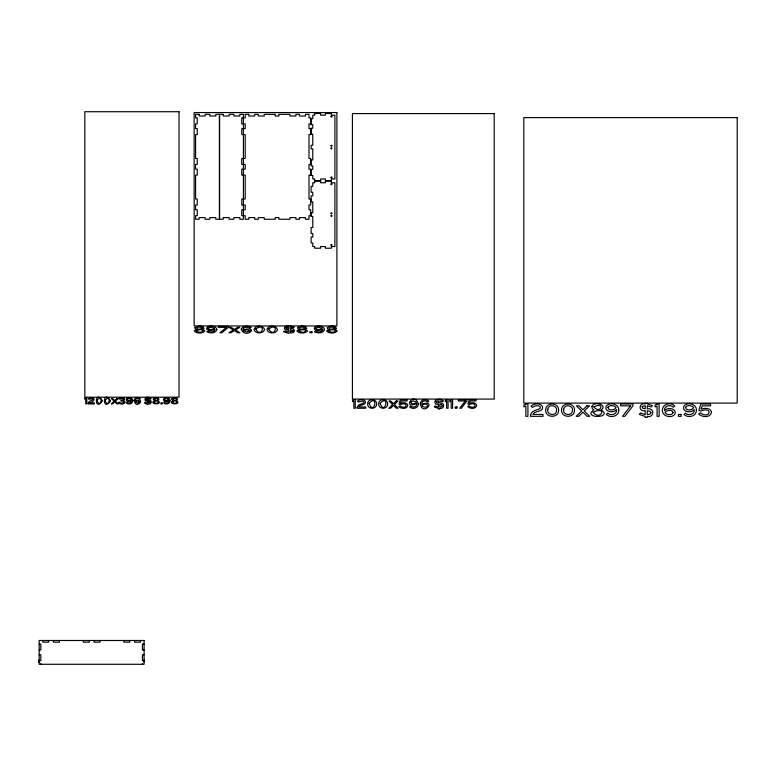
<?xml version="1.0" encoding="UTF-8"?>
<svg xmlns="http://www.w3.org/2000/svg" width="776" height="776" viewBox="0 0 776 776"><rect width="100%" height="100%" fill="white"/><g stroke="black" fill="none" stroke-linecap="round" stroke-linejoin="round"><path stroke-width="1.16" d="M38.839 661.918L38.829 660.114L38.829 660.803M39.169 654.769L40.837 654.769L40.837 660.715L39.178 660.677L38.839 661.831M144.084 661.259L143.987 660.085L143.996 661.899M144.084 660.221L144.084 660.764M38.839 660.376L38.936 661.831M38.936 661.259L38.81 661.094M143.87 660.638L143.88 661.385M39.169 644.061L40.837 644.061L40.837 650.007L39.169 650.007M144.094 644.061L142.425 644.061L142.425 650.007L144.094 650.007M144.094 654.769L142.425 654.769L142.425 660.715L144.094 660.715M39.052 660.667L39.052 661.394M647.262 403.142L647.262 403.869L652.432 405.625L651.18 406.993L647.262 405.732L647.262 408.894C654.828 407.361 654.44 417.857 647.262 416.499L647.262 417.44L645.225 417.44L645.225 416.46L639.337 414.452L640.452 412.968L645.225 414.636L645.225 410.669C638.299 412.26 638.532 402.628 645.225 403.84L645.225 403.142M439.817 399.097L443.406 400.823L442.543 401.774L439.817 400.901L439.817 403.103C445.075 402.026 444.803 409.321 439.817 408.38L439.817 409.03L438.401 409.03L438.401 408.351L434.317 406.954L435.084 405.926L438.401 407.09L438.401 404.325C433.6 405.431 433.755 398.738 438.401 399.582L438.401 399.097M290.03 325.959L294.24 327.249L293.231 327.947L290.03 327.297L290.03 328.927C296.015 327.618 295.627 334.039 290.03 332.846L288.362 333.331L283.57 331.798L284.482 331.032L288.362 331.885L288.362 329.849C282.386 330.906 283.783 325.367 288.362 325.959M148.507 397.205L151.126 398.466L150.495 399.165L148.507 398.524L148.507 400.135C152.348 399.349 152.154 404.694 148.507 403.995L147.459 404.48L144.472 402.957L145.034 402.201L147.459 403.054L147.459 401.037C143.453 401.609 144.705 397.002 147.459 397.205M142.425 663.567L142.425 664.285M140.524 640.491L140.524 642.159L134.578 642.159L134.578 640.491M129.815 640.491L129.815 642.159L123.869 642.159L123.869 640.491M99.959 640.491L99.959 642.159L94.012 642.159L94.012 640.491M89.25 640.491L89.25 642.159L83.304 642.159L83.304 640.491M59.393 640.491L59.393 642.159L53.447 642.159L53.447 640.491M48.684 640.491L48.684 642.159L42.738 642.159L42.738 640.491M40.837 663.567L40.837 664.285M330.993 145.675C331.905 147.867 332.613 143.938 330.993 145.675M134.19 400.28C135.819 411.008 147.062 396.711 135.237 401.046C134.791 398.689 138.283 397.622 139.67 399.281L140.437 398.68C138.652 396.623 134.578 397.448 134.19 400.28M420.272 403.297C422.503 417.944 437.858 398.428 421.707 404.345C421.096 401.134 425.859 399.669 427.76 401.939L428.808 401.114C426.373 398.311 420.815 399.436 420.272 403.297M662.5 409.185C660.939 416.004 671.308 419.156 674.936 414.141C677.021 408.312 667.476 406.866 664.566 410.688C663.684 406.061 670.551 403.966 673.287 407.225L674.79 406.032C671.288 401.997 663.276 403.617 662.5 409.185M96.913 400.29C100.492 410.145 104.129 392.772 96.913 400.29M104.993 400.29C108.572 410.145 112.2 392.772 104.993 400.29M369.114 403.307C374.003 416.76 378.96 393.044 369.114 403.307M380.143 403.307C385.032 416.76 389.988 393.044 380.143 403.307M547.817 409.195C546.246 414.84 555.674 416.809 556.499 411.076C558.08 405.431 548.632 403.471 547.817 409.195M563.706 409.195C562.134 414.84 571.553 416.809 572.378 411.076C573.968 405.431 564.511 403.471 563.706 409.195M330.993 184.087C331.818 186.318 332.691 182.418 330.993 184.087M330.993 244.964C331.808 247.204 332.7 243.295 330.993 244.964M102.413 400.765C94.391 413.21 94.362 388.359 102.413 400.765M110.493 400.765C102.471 413.21 102.442 388.359 110.493 400.765M376.622 403.966C376.816 409.65 367.426 409.65 367.62 403.966C367.446 398.301 376.806 398.292 376.622 403.966M387.651 403.966C387.845 409.65 378.455 409.65 378.649 403.966C378.475 398.301 387.835 398.292 387.651 403.966M558.633 410.145C558.924 418.322 545.392 418.332 545.683 410.145C545.431 401.997 558.904 401.978 558.633 410.145M574.512 410.145C574.812 418.322 561.271 418.332 561.562 410.145C561.31 401.997 574.783 401.978 574.512 410.145M132.725 400.814C132.783 403.957 128.389 405.024 126.43 402.948L127.128 402.278C128.486 403.782 131.658 403.054 131.639 400.814C130.882 401.008 127.914 402.434 126.546 400.765C124.432 396.517 133.404 396.497 132.725 400.814M170.002 400.814C170.06 403.957 165.666 405.024 163.707 402.948L164.405 402.278C165.763 403.782 168.935 403.054 168.916 400.814C168.159 401.008 165.191 402.434 163.823 400.765C161.709 396.517 170.691 396.497 170.002 400.814M418.274 404.034C418.361 408.321 412.357 409.776 409.68 406.944L410.64 406.023C412.589 408.273 417.352 406.837 416.722 403.559C401.628 409.961 414.258 390.444 418.274 404.034M618.773 410.242C618.899 416.421 610.256 418.506 606.395 414.433L607.783 413.104C610.586 416.343 617.453 414.277 616.542 409.563C613.806 413.492 603.951 412.114 606.182 406.246C609.577 401.522 619.19 403.898 618.773 410.242M696.412 410.242C696.538 416.421 687.895 418.506 684.044 414.433L685.421 413.104C688.225 416.343 695.092 414.277 694.18 409.563C691.445 413.492 681.59 412.114 683.821 406.246C687.216 401.522 696.829 403.898 696.412 410.242M88.144 403.345L88.086 403.908L94.459 403.908L94.459 402.957L89.318 402.957C96.457 401.163 95.099 395.285 88.367 398.67L89.027 399.359L92.189 398.554L93.168 399.475L89.153 401.599L88.144 403.345M241.2 329.082C245.235 340.218 261.017 325.357 242.869 329.849C242.975 326.725 247.913 326.745 249.988 328.073L251.211 327.453C248.252 325.707 242.878 325.561 241.2 329.082M357.144 407.487L357.057 408.244L365.758 408.244L365.758 406.954L358.735 406.954C360.093 404.024 366.718 405.567 365.273 401.211C363.488 398.699 359.569 399.388 357.445 401.095L358.347 402.046L362.664 400.94L364.002 402.201L363.391 403.122L358.512 405.091L357.144 407.487M530.59 415.209L530.464 416.314L542.987 416.314L542.987 414.452L532.889 414.452C534.839 410.223 544.383 412.454 542.298 406.188C539.727 402.56 534.082 403.549 531.027 406.023L532.326 407.381L535.847 405.77L538.544 405.79L540.251 406.818L540.251 408.351C537.011 410.378 531.279 410.349 530.59 415.209M407.74 405.489C407.09 409.456 401.037 408.933 398.815 406.634L399.931 405.877C407.303 410.795 408.671 400.852 400.222 404.684L399.019 404.024L400.358 399.679L407.099 399.679L407.099 400.969L401.318 400.969L400.494 403.326C402.792 402.346 407.332 402.249 407.74 405.489M476.648 405.489C475.998 409.456 469.946 408.933 467.724 406.634L468.84 405.877C476.212 410.795 477.579 400.852 469.131 404.684L467.928 404.024L469.267 399.679L476.008 399.679L476.008 400.969L470.227 400.969L469.402 403.326C471.701 402.346 476.241 402.249 476.648 405.489M711.476 412.337C710.544 418.06 701.824 417.304 698.623 413.996L700.233 412.9C710.855 419.981 712.814 405.664 700.65 411.183L698.914 410.223L700.844 403.976L710.554 403.976L710.554 405.829L702.222 405.829L701.048 409.224C704.346 407.807 710.884 407.672 711.476 412.337M153.25 398.922L154.308 400.61C148.148 404.907 164.085 404.907 157.926 400.61C161.602 398.185 154.22 395.905 153.25 398.922M171.777 398.922L172.844 400.61C166.675 404.907 182.622 404.907 176.453 400.61C180.139 398.185 172.757 395.905 171.777 398.922M591.894 406.517L592.34 408.836L593.98 409.835C581.02 418.594 614.039 418.603 601.08 409.835C608.316 405.062 593.805 400.591 591.894 406.517M125.004 402.143C124.344 404.8 119.999 404.393 118.456 402.725L119.145 402.036C121.696 405.208 126.886 400.552 120.92 401.076L120.92 400.232L123.18 399.999L123.51 398.942L121.91 398.486L119.514 399.194L118.912 398.544C120.493 396.323 126.924 397.952 123.733 400.6L125.004 402.143M255.731 329.082C261.832 339.451 266.818 321.167 255.731 329.082M268.68 329.082C274.772 339.451 279.758 321.167 268.68 329.082M150.379 402.026L148.507 403.093L148.507 401.085L150.379 402.026M331.003 148.216C331.73 150.495 332.768 146.615 331.003 148.216M331.003 213.206C331.73 215.476 332.768 211.596 331.003 213.206M442.378 405.683L441.738 406.692L439.817 407.138L439.817 404.403L441.738 404.752L442.378 405.683M650.948 412.609L650.026 414.064L647.262 414.714L647.262 410.776L650.026 411.28L650.948 412.609M127.206 399.32C127.216 401.318 130.611 400.93 131.348 399.504L129.039 398.466L127.206 399.32M164.483 399.32C164.493 401.318 167.897 400.93 168.625 399.504L166.316 398.466L164.483 399.32M410.737 401.987C410.756 404.723 415.393 404.189 416.402 402.24L413.239 400.823L410.737 401.987M607.928 407.303C607.947 411.231 614.631 410.465 616.076 407.652C614.379 405.208 609.616 404.684 607.928 407.303M685.567 407.303C685.586 411.231 692.27 410.465 693.715 407.652C692.017 405.208 687.255 404.684 685.567 407.303M139.641 401.978L137.73 403.045L135.47 401.997L137.759 400.833L139.641 401.978M427.712 405.615C426.984 407.798 423.095 407.458 422.028 405.644C423.133 403.792 427.023 403.248 427.712 405.615M673.219 412.531C672.171 415.664 666.565 415.17 665.022 412.56C666.623 409.893 672.22 409.117 673.219 412.531M154.269 399.126C157.421 403.248 160.341 396.138 154.269 399.126M172.805 399.126C175.948 403.248 178.878 396.138 172.805 399.126M264.538 329.577C263.52 334.029 255.013 334.029 253.985 329.577C255.042 325.144 263.5 325.134 264.538 329.577M277.488 329.577C276.469 334.029 267.962 334.029 266.934 329.577C267.982 325.144 276.45 325.134 277.488 329.577M593.902 406.915C600.081 415.034 605.843 401.037 593.902 406.915M153.891 401.832C157.722 406.711 161.233 398.214 153.891 401.832M172.417 401.832C176.259 406.711 179.76 398.214 172.417 401.832M216.853 329.625C215.806 333.699 209.782 333.408 206.775 331.788L207.9 331.1C210.044 332.332 214.283 332.477 215.117 329.625C213.245 329.975 209.404 331.197 206.959 329.567C204.719 324.96 216.727 325.028 216.853 329.625M324.484 329.625C323.427 333.699 317.413 333.408 314.396 331.788L315.522 331.1C317.675 332.332 321.914 332.477 322.748 329.625C320.876 329.975 317.035 331.197 314.59 329.567C312.35 324.96 324.349 325.028 324.484 329.625M593.145 412.24C600.634 421.552 607.938 405.499 593.145 412.24M331.012 116.458C331.643 118.757 332.836 114.926 331.012 116.458M331.012 177.345C331.643 179.634 332.836 175.812 331.012 177.345M194.941 327.705L195.309 328.898L196.648 329.412L194.175 330.974C196.192 333.777 202.895 333.777 204.912 330.974L202.439 329.412L204.107 328.539C203.525 325.231 196.988 325.755 194.941 327.705M297.635 327.705L298.003 328.898L299.342 329.412L296.868 330.974C298.886 333.777 305.589 333.777 307.606 330.974L305.133 329.412L306.801 328.539C306.219 325.231 299.681 325.755 297.635 327.705M327.336 327.705L327.705 328.898L329.043 329.412L326.57 330.974C328.587 333.777 335.29 333.777 337.308 330.974L334.834 329.412L336.503 328.539C335.921 325.231 329.383 325.755 327.336 327.705M293.037 330.848L290.03 331.924L290.03 329.897L293.037 330.848M208.016 328.112C208.725 330.44 213.09 329.596 214.661 328.287L210.956 327.249L208.016 328.112M315.638 328.112C316.346 330.44 320.721 329.596 322.292 328.287L318.577 327.249L315.638 328.112M331.022 215.747C331.556 218.066 332.904 214.302 331.022 215.747M249.93 330.799L246.875 331.885L243.247 330.819L246.913 329.645L249.93 330.799M202.546 328.102C195.125 331.895 194.854 324.426 202.546 328.102M305.24 328.102C297.829 331.895 297.548 324.426 305.24 328.102M334.941 328.102C327.52 331.895 327.249 324.426 334.941 328.102M195.969 330.654C202.798 335.707 207.124 326.929 195.969 330.654M298.663 330.654C305.492 335.707 309.818 326.929 298.663 330.654M328.364 330.654C335.193 335.707 339.519 326.929 328.364 330.654M145.888 398.961L146.198 399.834L147.459 400.067L147.459 398.476L145.888 398.961M436.248 401.502L436.684 402.686L438.401 403.006L438.401 400.843L436.248 401.502M642.121 406.595L642.741 408.302L645.225 408.758L645.225 405.644L642.121 406.595M285.84 327.744L286.344 328.626L288.362 328.859L288.362 327.259L285.84 327.744M465.328 400.969L459.751 408.244L461.38 408.244L466.968 400.969L466.968 399.679L458.373 399.679L458.373 400.969L465.328 400.969M630.568 405.829L622.536 416.314L624.893 416.314L632.935 405.829L632.935 403.976L620.558 403.976L620.558 405.829L630.568 405.829M116.807 398.573L114.78 400.581L112.753 398.573L111.443 398.573L114.121 401.202L111.346 403.908L112.656 403.908L114.78 401.813L116.904 403.908L118.214 403.908L115.44 401.202L118.117 398.573L116.807 398.573M396.274 400.969L393.5 403.714L390.735 400.969L388.951 400.969L392.608 404.558L388.815 408.244L390.609 408.244L393.5 405.392L396.4 408.244L398.195 408.244L394.402 404.558L398.059 400.969L396.274 400.969M586.937 405.829L582.951 409.786L578.964 405.829L576.393 405.829L581.66 410.999L576.199 416.314L578.78 416.314L582.951 412.201L587.131 416.314L589.702 416.314L584.25 410.999L589.508 405.829L586.937 405.829M226.466 327.356L219.928 332.749L221.839 332.749L228.396 327.356L228.396 326.395L218.318 326.395L218.318 327.356L226.466 327.356M85.748 397.632L84.739 398.204L84.739 399.106L85.748 398.67L85.748 403.908L86.786 403.908L86.786 397.632L85.748 397.632M353.875 399.679L352.488 400.464L352.488 401.687L353.866 401.095L353.866 408.244L355.282 408.244L355.282 399.679L353.875 399.679M446.646 399.679L445.269 400.464L445.269 401.687L446.636 401.095L446.636 408.244L448.062 408.244L448.062 399.679L446.646 399.679M451.186 399.679L449.799 400.464L449.799 401.687L451.166 401.095L451.166 408.244L452.592 408.244L452.592 399.679L451.186 399.679M525.885 403.976L523.887 405.101L523.887 406.866L525.866 406.023L525.866 416.314L527.913 416.314L527.913 403.976L525.885 403.976M657.097 403.976L655.099 405.101L655.099 406.866L657.078 406.023L657.078 416.314L659.125 416.314L659.125 403.976L657.097 403.976M237.66 327.356L234.41 329.393L231.161 327.356L229.065 327.356L233.363 330.013L228.91 332.749L231.006 332.749L234.41 330.634L237.815 332.749L239.91 332.749L235.468 330.013L239.765 327.356L237.66 327.356M179.033 111.715L84.817 111.715L84.817 397.205L179.033 397.205L179.033 111.715M336.891 112.559L194.145 112.559L194.145 325.959L336.891 325.959L336.891 112.559M320.634 113.509L314.687 113.509L314.687 115.178L312.776 115.178L312.776 118.747L311.118 118.747L311.118 124.694L312.776 124.694L312.776 128.263L311.118 128.263L311.118 134.209L312.776 134.209L312.776 145.287L311.118 145.287L311.118 148.905L312.776 148.905L312.776 159.943L311.118 159.943L311.118 165.889L312.776 165.889L312.776 169.459L311.118 169.459L311.118 175.405L312.776 175.405L312.776 178.975L314.687 178.975L314.687 180.643L320.634 180.643L320.634 178.975L325.386 178.975L325.386 180.643L331.333 180.643L331.333 178.975L334.902 178.975L334.902 115.178L331.333 115.178L331.333 113.509L325.386 113.509L325.386 115.178L320.634 115.178L320.634 113.509M494.215 113.587L352.42 113.587L352.42 399.077L494.215 399.077L494.215 113.587M199.141 114.344L195.571 114.344L195.571 117.913L197.24 117.913L197.24 123.859L195.571 123.859L195.571 128.612L197.24 128.612L197.24 134.568L195.571 134.568L195.571 158.479L197.24 158.479L197.24 164.425L195.571 164.425L195.571 169.178L197.24 169.178L197.24 175.124L195.571 175.124L195.571 199.034L197.24 199.034L197.24 204.99L195.571 204.99L195.571 209.743L197.24 209.743L197.24 215.689L195.571 215.689L195.571 219.259L199.141 219.259L199.141 217.59L205.087 217.59L205.087 219.259L209.84 219.259L209.84 217.59L215.796 217.59L215.796 219.259L219.365 219.259L219.365 114.344L215.796 114.344L215.796 116.012L209.84 116.012L209.84 114.344L205.087 114.344L205.087 116.012L199.141 116.012L199.141 114.344M223.187 114.344L219.618 114.344L219.618 219.259L223.187 219.259L223.187 217.59L229.133 217.59L229.133 219.259L233.896 219.259L233.896 217.59L239.842 217.59L239.842 219.259L243.412 219.259L243.412 114.344L239.842 114.344L239.842 116.012L233.896 116.012L233.896 114.344L229.133 114.344L229.133 116.012L223.187 116.012L223.187 114.344M248.766 114.344L245.197 114.344L245.197 117.913L241.743 117.913L241.743 123.859L245.197 123.859L245.197 128.612L241.743 128.612L241.743 134.568L245.197 134.568L245.197 158.479L241.743 158.479L241.743 164.425L245.197 164.425L245.197 169.178L241.743 169.178L241.743 175.124L245.197 175.124L245.197 199.034L241.743 199.034L241.743 204.99L245.197 204.99L245.197 209.743L241.743 209.743L241.743 215.689L245.197 215.689L245.197 219.259L248.766 219.259L248.766 217.59L254.712 217.59L254.712 219.259L258.282 219.259L258.282 217.59L264.228 217.59L264.228 219.259L275.267 219.259L275.267 217.59L278.885 217.59L278.885 219.259L289.962 219.259L289.962 217.59L295.908 217.59L295.908 219.259L299.478 219.259L299.478 217.59L305.434 217.59L305.434 219.259L308.993 219.259L308.993 215.689L310.662 215.689L310.662 209.743L308.993 209.743L308.993 204.99L310.662 204.99L310.662 199.034L308.993 199.034L308.993 175.124L310.662 175.124L310.662 169.178L308.993 169.178L308.993 164.425L310.662 164.425L310.662 158.479L308.993 158.479L308.993 134.568L310.662 134.568L310.662 128.612L308.993 128.612L308.993 123.859L310.662 123.859L310.662 117.913L308.993 117.913L308.993 114.344L305.434 114.344L305.434 116.012L299.478 116.012L299.478 114.344L295.908 114.344L295.908 116.012L289.962 116.012L289.962 114.344L278.885 114.344L278.885 116.012L275.267 116.012L275.267 114.344L264.228 114.344L264.228 116.012L258.282 116.012L258.282 114.344L254.712 114.344L254.712 116.012L248.766 116.012L248.766 114.344M737.2 117.612L523.79 117.612L523.79 403.113L737.2 403.113L737.2 117.612M320.634 181.089L314.687 181.089L314.687 182.758L312.776 182.758L312.776 186.327L311.118 186.327L311.118 192.273L312.776 192.273L312.776 195.843L311.118 195.843L311.118 201.789L312.776 201.789L312.776 212.828L311.118 212.828L311.118 216.446L312.776 216.446L312.776 227.523L311.118 227.523L311.118 233.469L312.776 233.469L312.776 237.039L311.118 237.039L311.118 242.985L312.776 242.985L312.776 246.555L314.687 246.555L314.687 248.223L320.634 248.223L320.634 246.555L325.386 246.555L325.386 248.223L331.333 248.223L331.333 246.555L334.902 246.555L334.902 182.758L331.333 182.758L331.333 181.089L325.386 181.089L325.386 182.758L320.634 182.758L320.634 181.089M311.981 331.798L309.828 331.798L309.828 332.749L311.981 332.749L311.981 331.798M162.194 402.957L160.855 402.957L160.855 403.908L162.194 403.908L162.194 402.957M457.015 406.954L455.182 406.954L455.182 408.244L457.015 408.244L457.015 406.954M681.076 414.452L678.437 414.452L678.437 416.314L681.076 416.314L681.076 414.452M144.094 640.491L39.169 640.491L39.169 664.285L144.094 664.285L144.094 640.491"/></g></svg>
